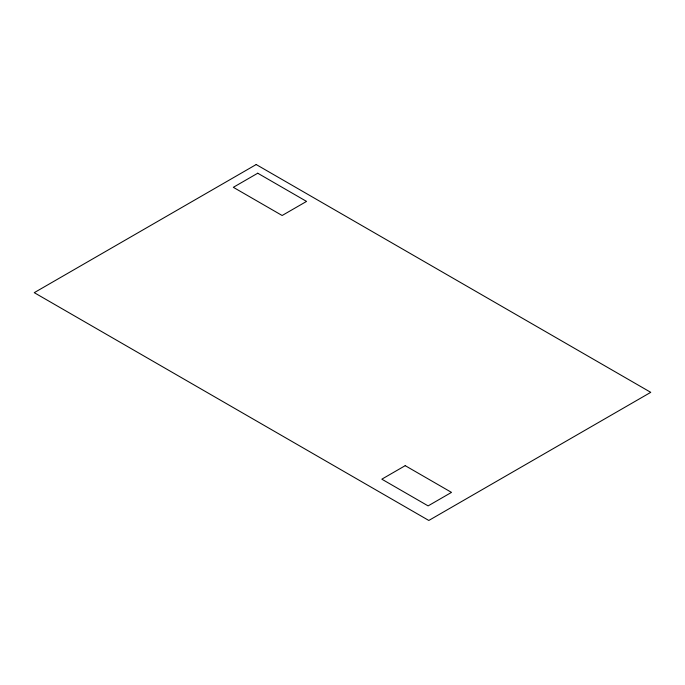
<?xml version="1.0" encoding="UTF-8"?>
<svg xmlns="http://www.w3.org/2000/svg" width="685" height="685" viewBox="0 0 685 685"><rect width="100%" height="100%" fill="white"/><g stroke="black" fill="none" stroke-linecap="round" stroke-linejoin="round"><path stroke-width="1.03" d="M256.19 164.537L34.25 292.666L428.81 520.463L650.75 392.334L256.19 164.537M257.74 173.219L233.328 187.313L282.143 215.501L306.555 201.407L257.74 173.219M405.22 465.663L381.828 479.175L428.108 505.89L451.501 492.387L405.22 465.663"/></g></svg>
